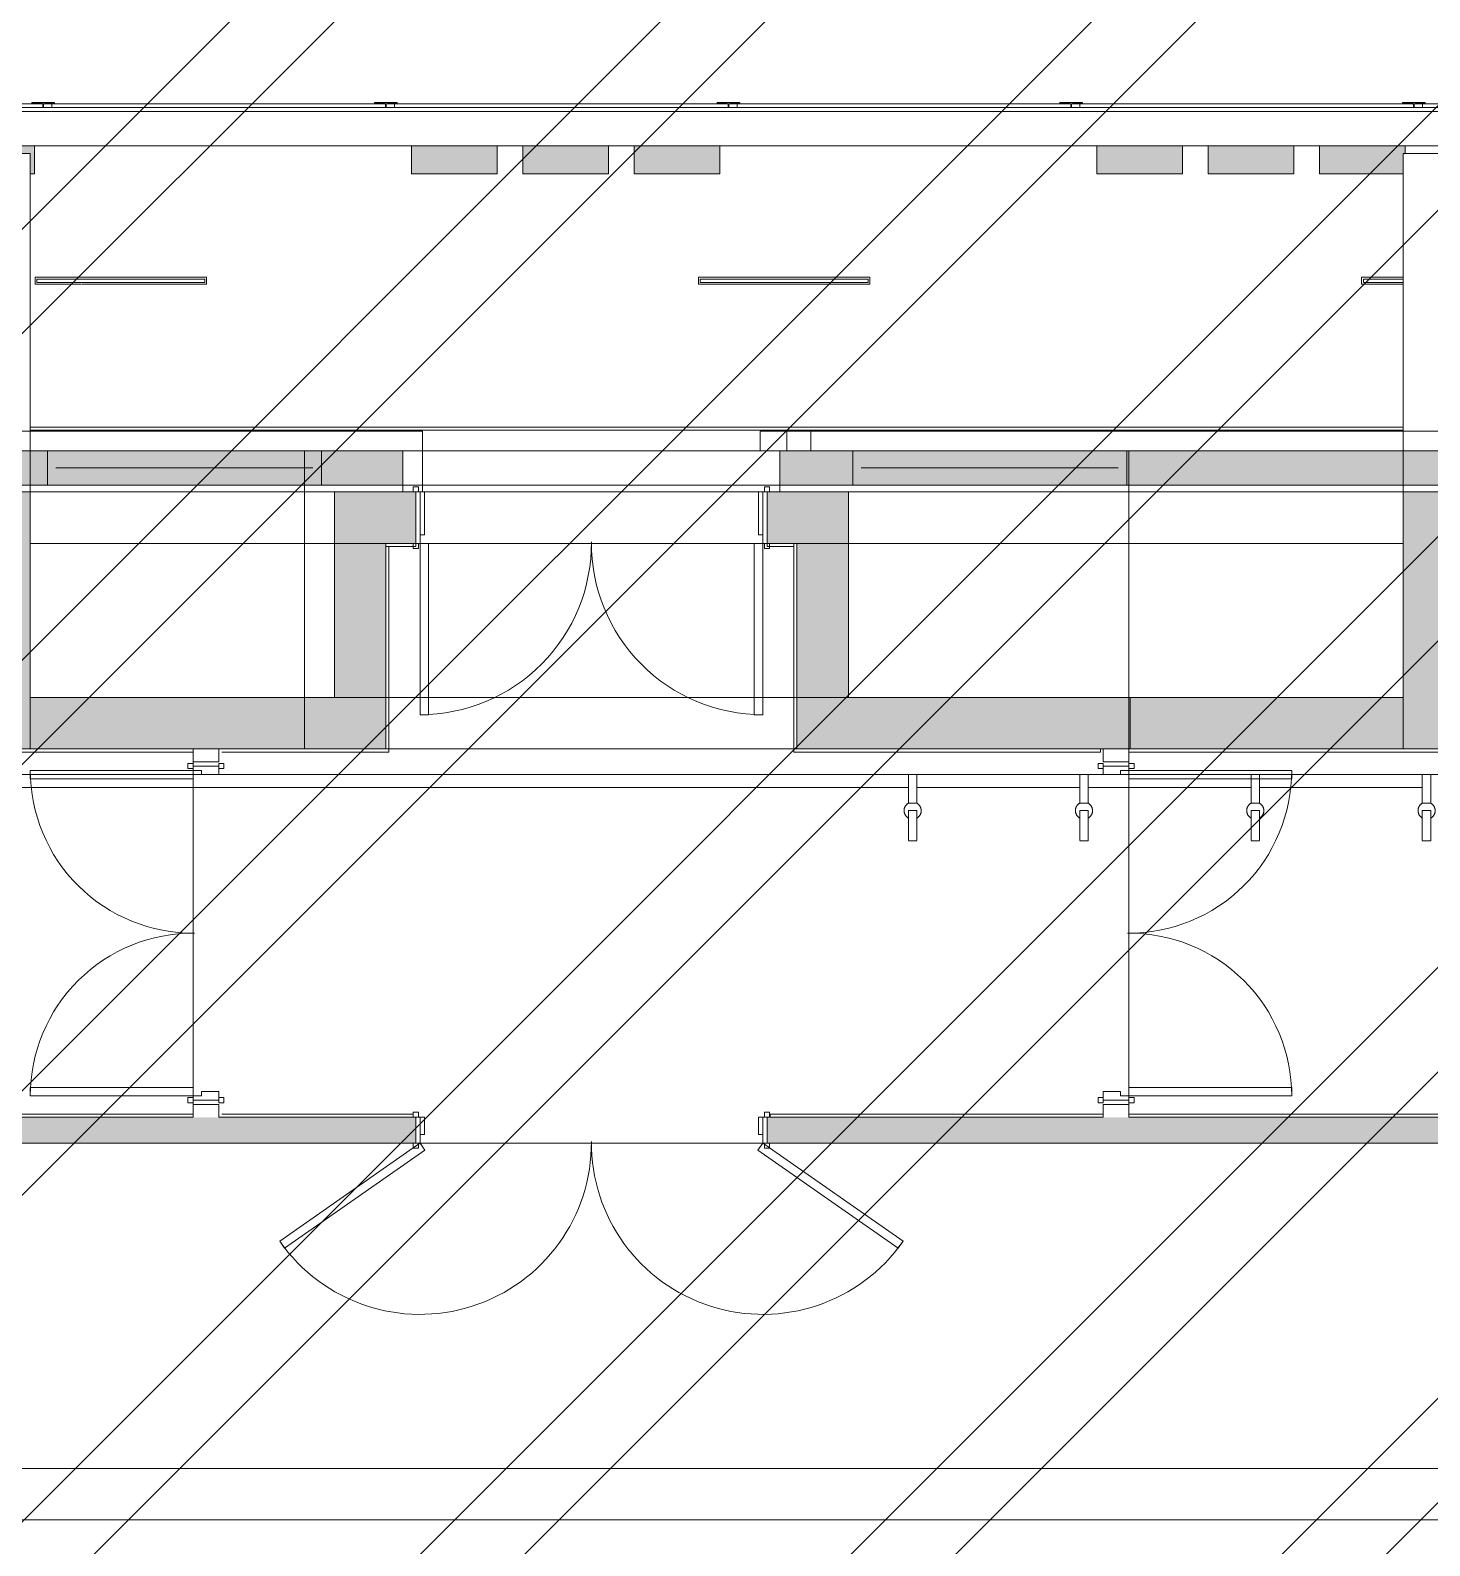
# Model space of a CAD drawing. Header units: millimetres. Extents: x -57519 to 497916, y -349472 to 446842.
# Drawn here: x 307478 to 315646, y 3207 to 12052 of the extents above; entities that cross this region are included whole.
import ezdxf

# ---------------------------------------------------------------- set-up
doc = ezdxf.new("R2010")
doc.units = ezdxf.units.MM
for name, color, linetype, lineweight in [('A-DETL-GENF', 92, 'Continuous', 5), ('A-DOOR', 31, 'Continuous', 5), ('A-DOOR-FRAM', 31, 'Continuous', 5), ('A-FLOR', 192, 'Continuous', 5), ('A-FLOR-HRAL', 11, 'Continuous', 5), ('A-GENM', 13, 'Continuous', 5), ('A-GLAZ', 151, 'Continuous', 5), ('A-WALL', 113, 'Continuous', 20), ('A-WALL-PATT', 111, 'Continuous', 20), ('E-LITE-EQPM', 33, 'Continuous', 5), ('S-COLS', 52, 'Continuous', 20)]:
    doc.layers.add(name, color=color, linetype=linetype, lineweight=lineweight)

# ---------------------------------------------------------------- blocks, each defined once
blk = doc.blocks.new('ventilation vent - ventilation vent-V60-SITE COVERAGE')
at = {"layer": 'A-GENM'}
for points in [[(250, 224.9), (250, 250), (87, 244.3), (87, -250), (132, -246.7), (132, 224.9), (246.8, 224.9)], [(250, -575.1), (132, -575.1), (132, -400), (87, -404.1), (87, -900), (250, -900), (250, -594.4)], [(250, -1455.9), (250, -1050), (87, -1054.1), (87, -1550), (250, -1550), (250, -1495.5)]]:
    blk.add_hatch(color=256, dxfattribs=at).paths.add_polyline_path(points, flags=0)
for p, q in [((250, 250), (87, 250)), ((250, 250), (250, 225.2)), ((87, -250), (132, -250)), ((132, -400), (87, -400)), ((250, -574.7), (250, -594.4)), ((250, -594.4), (250, -875.2)), ((250, -875.2), (250, -900)), ((87, -900), (250, -900)), ((250, -1050), (87, -1050)), ((250, -1050), (250, -1144.1)), ((250, -1144.1), (250, -1455.9)), ((250, -1455.9), (250, -1550)), ((87, -1550), (250, -1550))]:
    blk.add_line(p, q, dxfattribs=at)
blk = doc.blocks.new('ventilation vent - ventilation vent-V61-SITE COVERAGE')
at = {"layer": 'A-GENM'}
for points in [[(250, 175.7), (250, 250), (87, 245.9), (87, -250), (250, -250), (250, 155.9)], [(250, -705.6), (250, -400), (87, -404.1), (87, -900), (250, -900), (250, -758.5)], [(250, -1525.2), (250, -1050), (87, -1054.1), (87, -1550), (250, -1550), (250, -1543.7)]]:
    blk.add_hatch(color=256, dxfattribs=at).paths.add_polyline_path(points, flags=0)
for p, q in [((250, 250), (87, 250)), ((250, 250), (250, 225.2)), ((250, 225.2), (250, 195.5)), ((250, 195.5), (250, 55.6)), ((250, 55.6), (250, -108.5)), ((250, -108.5), (250, -250)), ((87, -250), (250, -250)), ((250, -400), (87, -400)), ((250, -400), (250, -424.8)), ((250, -424.8), (250, -541.5)), ((250, -541.5), (250, -758.5)), ((250, -758.5), (250, -900)), ((87, -900), (250, -900)), ((250, -1050), (87, -1050)), ((250, -1050), (250, -1056.3)), ((250, -1056.3), (250, -1074.8)), ((250, -1074.8), (250, -1104.5)), ((250, -1104.5), (250, -1191.5)), ((250, -1191.5), (250, -1525.2)), ((87, -1550), (250, -1550)), ((250, -1525.2), (250, -1550))]:
    blk.add_line(p, q, dxfattribs=at)
blk = doc.blocks.new('ventilation vent - ventilation vent-V62-SITE COVERAGE')
at = {"layer": 'A-GENM'}
for points in [[(250, -195.5), (250, 237.4), (132, 237.4), (132, 250), (87, 245.9), (87, -250), (250, -250), (250, -225.2)], [(250, -541.5), (250, -400), (87, -404.1), (87, -900), (250, -900), (250, -594.4)], [(250, -1300), (250, -1050), (87, -1054.1), (87, -1550), (250, -1550), (250, -1355.6)]]:
    blk.add_hatch(color=256, dxfattribs=at).paths.add_polyline_path(points, flags=0)
for p, q in [((132, 250), (87, 250)), ((250, 238.7), (250, 155.9)), ((250, 155.9), (250, 0)), ((250, 0), (250, -250)), ((87, -250), (250, -250)), ((250, -400), (87, -400)), ((250, -400), (250, -454.5)), ((250, -454.5), (250, -900)), ((87, -900), (250, -900)), ((250, -1050), (87, -1050)), ((250, -1050), (250, -1408.5)), ((250, -1408.5), (250, -1543.7)), ((87, -1550), (250, -1550)), ((250, -1543.7), (250, -1550))]:
    blk.add_line(p, q, dxfattribs=at)
blk = doc.blocks.new('Walls 13 - Walls 13-9359694-SITE COVERAGE')
at = {"layer": 'A-WALL', "lineweight": 5}
for p, q in [((63840.1, 7707.5), (39989.3, 7707.5)), ((63876.8, 7707.5), (63851.8, 7707.5)), ((64840.1, 7707.5), (63888.4, 7707.5)), ((64876.8, 7707.5), (64851.8, 7707.5)), ((65840.1, 7707.5), (64888.4, 7707.5)), ((65876.8, 7707.5), (65851.8, 7707.5)), ((66840.1, 7707.5), (65888.4, 7707.5)), ((66876.8, 7707.5), (66851.8, 7707.5)), ((39989.3, 7632.5), (63840.9, 7632.5)), ((63887.7, 7632.5), (64840.9, 7632.5)), ((64887.7, 7632.5), (65840.9, 7632.5)), ((65887.7, 7632.5), (66840.9, 7632.5))]:
    blk.add_line(p, q, dxfattribs=at)
blk = doc.blocks.new('Railing - T PROFILE-16174661-SITE COVERAGE')
at = {"layer": 'A-FLOR-HRAL'}
for p, q in [((8, -8.5), (3, -8.5)), ((3, -8.5), (3, -141.5)), ((8, -68.3), (8, -8.5)), ((8, -141.5), (8, -82.5)), ((32, -72.5), (12.9, -72.5)), ((13, -77.5), (32, -77.5)), ((3, -141.5), (8, -141.5))]:
    blk.add_line(p, q, dxfattribs=at)
for centre, start, end in [((12.9, -67.5), 189.29526, 270), ((13, -82.5), 90, 180)]:
    blk.add_arc(centre, 5, start, end, dxfattribs=at)
blk = doc.blocks.new('Railing - Railing-12128431-SITE COVERAGE')
at = {"layer": 'A-FLOR-HRAL'}
for p, q in [((58839.4, 11622.5), (56839.4, 11622.5)), ((56839.4, 11604), (56839.4, 11622.5)), ((58839.4, 11622.5), (58839.4, 11604))]:
    blk.add_line(p, q, dxfattribs=at)
at = {"extrusion": (0, 0, -1), "zscale": -1, "rotation": 269.9999999999811}
blk.add_blockref('Railing - T PROFILE-16174661-SITE COVERAGE', (-58714.4, 11632.5), dxfattribs=at)
blk = doc.blocks.new('Railing - Railing-12128437-SITE COVERAGE')
at = {"layer": 'A-FLOR-HRAL'}
for p, q in [((60839.4, 11622.5), (58839.4, 11622.5)), ((58839.4, 11604), (58839.4, 11622.5)), ((60839.4, 11622.5), (60839.4, 11604))]:
    blk.add_line(p, q, dxfattribs=at)
at = {"extrusion": (0, 0, -1), "zscale": -1, "rotation": 269.9999999999811}
blk.add_blockref('Railing - T PROFILE-16174661-SITE COVERAGE', (-60714.4, 11632.5), dxfattribs=at)
blk = doc.blocks.new('Railing - Railing-12128443-SITE COVERAGE')
at = {"layer": 'A-FLOR-HRAL'}
for p, q in [((62839.4, 11622.5), (60839.4, 11622.5)), ((60839.4, 11604), (60839.4, 11622.5)), ((62839.4, 11622.5), (62839.4, 11604))]:
    blk.add_line(p, q, dxfattribs=at)
at = {"extrusion": (0, 0, -1), "zscale": -1, "rotation": 269.9999999999811}
blk.add_blockref('Railing - T PROFILE-16174661-SITE COVERAGE', (-62714.4, 11632.5), dxfattribs=at)
blk = doc.blocks.new('Railing - Railing-12128449-SITE COVERAGE')
at = {"layer": 'A-FLOR-HRAL'}
for p, q in [((64839.4, 11622.5), (62839.4, 11622.5)), ((62839.4, 11604), (62839.4, 11622.5)), ((64839.4, 11622.5), (64839.4, 11604))]:
    blk.add_line(p, q, dxfattribs=at)
at = {"extrusion": (0, 0, -1), "zscale": -1, "rotation": 269.9999999999811}
blk.add_blockref('Railing - T PROFILE-16174661-SITE COVERAGE', (-64714.4, 11632.5), dxfattribs=at)
blk = doc.blocks.new('Railing - T PROFILE-V244-SITE COVERAGE')
at = {"layer": 'A-FLOR-HRAL'}
for p, q in [((8, -8.5), (3, -8.5)), ((3, -8.5), (3, -141.5)), ((8, -68.3), (8, -8.5)), ((8, -141.5), (8, -82.5)), ((32, -72.5), (12.9, -72.5)), ((13, -77.5), (32, -77.5)), ((3, -141.5), (8, -141.5))]:
    blk.add_line(p, q, dxfattribs=at)
for centre, start, end in [((12.9, -67.5), 189.29526, 229.64763), ((13, -82.5), 90, 180), ((12.9, -67.5), 229.64763, 243.09842), ((12.9, -67.5), 243.09842, 270)]:
    blk.add_arc(centre, 5, start, end, dxfattribs=at)
blk = doc.blocks.new('Railing - Railing-12128455-SITE COVERAGE')
at = {"layer": 'A-FLOR-HRAL'}
for p, q in [((66839.4, 11622.5), (64839.4, 11622.5)), ((64839.4, 11621.6), (64839.4, 11622.5)), ((64839.4, 11604), (64839.4, 11621.6)), ((66839.4, 11622.5), (66839.4, 11610)), ((66839.4, 11610), (66839.4, 11604))]:
    blk.add_line(p, q, dxfattribs=at)
at = {"extrusion": (0, 0, -1), "zscale": -1, "rotation": 269.9999999999811}
blk.add_blockref('Railing - T PROFILE-V244-SITE COVERAGE', (-66714.4, 11632.5), dxfattribs=at)
blk = doc.blocks.new('Railing - T PROFILE-V239-SITE COVERAGE')
at = {"layer": 'A-FLOR-HRAL'}
for p, q in [((8, -8.5), (3, -8.5)), ((3, -8.5), (3, -141.5)), ((8, -68.3), (8, -8.5)), ((8, -141.5), (8, -82.5)), ((32, -72.5), (12.9, -72.5)), ((13, -77.5), (32, -77.5)), ((3, -141.5), (8, -141.5))]:
    blk.add_line(p, q, dxfattribs=at)
for centre, start, end in [((12.9, -67.5), 189.29526, 216.19684), ((13, -82.5), 90, 180), ((12.9, -67.5), 216.19684, 270)]:
    blk.add_arc(centre, 5, start, end, dxfattribs=at)
blk = doc.blocks.new('Railing - Railing-12128481-SITE COVERAGE')
at = {"layer": 'A-FLOR-HRAL'}
for p, q in [((68839.4, 11622.5), (66839.4, 11622.5)), ((66839.4, 11604), (66839.4, 11622.5)), ((68839.4, 11622.5), (68839.4, 11604))]:
    blk.add_line(p, q, dxfattribs=at)
at = {"extrusion": (0, 0, -1), "zscale": -1, "rotation": 269.9999999999811}
blk.add_blockref('Railing - T PROFILE-V239-SITE COVERAGE', (-68714.4, 11632.5), dxfattribs=at)
blk = doc.blocks.new('Family4 - Family4-V254-SITE COVERAGE')
at = {"layer": 'E-LITE-EQPM'}
for p, q in [((-20, 500), (-20, 230.9)), ((20, 500), (-20, 500)), ((-10, -490), (-10, 490)), ((-10, 490), (10, 490)), ((10, 490), (10, -490)), ((20, -500), (20, 500)), ((-20, 228.4), (-20, -500)), ((-20, -500), (20, -500)), ((10, -490), (-10, -490))]:
    blk.add_line(p, q, dxfattribs=at)
blk = doc.blocks.new('Family4 - Family4-12372466-SITE COVERAGE')
at = {"layer": 'E-LITE-EQPM'}
for p, q in [((-20, 500), (-20, -500)), ((20, 500), (-20, 500)), ((-10, -490), (-10, 490)), ((-10, 490), (10, 490)), ((10, 490), (10, -490)), ((20, -500), (20, 500)), ((-20, -500), (20, -500)), ((10, -490), (-10, -490))]:
    blk.add_line(p, q, dxfattribs=at)
blk = doc.blocks.new('Family4 - Family4-V255-SITE COVERAGE')
at = {"layer": 'E-LITE-EQPM'}
for p, q in [((-20, 500), (-20, 258.1)), ((20, 500), (-20, 500)), ((-10, 258.1), (-10, 490)), ((-10, 490), (10, 490)), ((10, 490), (10, 258.1)), ((20, 258.1), (20, 500))]:
    blk.add_line(p, q, dxfattribs=at)
blk = doc.blocks.new('DLN_Banner hook - DLN_Banner hook-V275-SITE COVERAGE')
at = {"layer": 'A-GENM'}
for p, q in [((-25, 0), (-25, -166.7)), ((-25, 0), (25, 0)), ((6.5, 0), (-12.5, 0)), ((12.5, 0), (6.5, 0)), ((25, -166.7), (25, 0)), ((-24.4, -166.7), (-25, -166.7)), ((-25, -166.7), (-22.5, -166.7)), ((-22.5, -166.7), (-5.6, -166.7)), ((-5.6, -166.7), (0, -166.7)), ((0, -166.7), (25, -166.7)), ((25, -166.7), (24.4, -166.7)), ((-49.3, -201.7), (-49.6, -203.7)), ((-25, -352.8), (-25, -210)), ((-25, -210), (25, -210)), ((25, -210), (25, -267.7)), ((42.6, -183.9), (41.6, -182.2)), ((-25, -384.9), (-25, -352.8)), ((25, -267.7), (25, -289.7)), ((25, -289.7), (25, -385.6)), ((-25, -385.6), (25, -385.6)), ((25, -385.6), (25, -384.9))]:
    blk.add_line(p, q, dxfattribs=at)
at = {"layer": 'A-GENM', "flags": 128}
for points in [[(-25, -166.7), (-26.7, -167.7), (-28.4, -168.8), (-30, -170), (-31.6, -171.2), (-33.1, -172.5), (-34.6, -173.9), (-36, -175.3), (-37.4, -176.8), (-38.7, -178.3), (-39.9, -179.9), (-41.1, -181.5), (-42.2, -183.1), (-43.2, -184.8), (-44.2, -186.6), (-45.1, -188.4), (-45.9, -190.2), (-46.7, -192), (-47.3, -193.9), (-48, -195.8), (-48.5, -197.8), (-48.9, -199.7), (-49.3, -201.7)], [(33.8, -173.1), (32.3, -171.8), (30.7, -170.5), (29.1, -169.4), (27.5, -168.2), (25.8, -167.2), (25, -166.7)], [(41.6, -182.2), (40.4, -180.6), (39.2, -179), (37.9, -177.4), (36.6, -175.9), (35.2, -174.5), (33.8, -173.1)], [(-49.6, -203.7), (-49.8, -205.6), (-49.9, -207.6), (-50, -209.6), (-50, -211.6), (-49.9, -213.6), (-49.7, -215.6), (-49.4, -217.6), (-49.1, -219.6), (-48.7, -221.5), (-48.2, -223.5), (-47.6, -225.4), (-46.9, -227.3), (-46.2, -229.1), (-45.4, -231), (-44.5, -232.8), (-43.6, -234.5), (-42.6, -236.3)], [(-42.6, -236.3), (-41.5, -237.9), (-40.3, -239.6), (-39.1, -241.2), (-37.8, -242.7), (-36.5, -244.2), (-35.1, -245.6), (-33.6, -247), (-32.1, -248.3), (-30.6, -249.6), (-29, -250.8), (-27.3, -251.9), (-25.6, -252.9)], [(24.8, -253.4), (26.6, -252.4), (28.2, -251.3), (29.9, -250.1), (31.4, -248.9), (33, -247.6), (34.4, -246.2), (35.9, -244.8), (37.2, -243.4), (38.5, -241.9), (39.8, -240.3), (41, -238.7), (42.1, -237), (43.1, -235.3), (44.1, -233.6), (45, -231.8), (45.8, -230), (46.6, -228.1), (47.3, -226.2), (47.9, -224.3), (48.4, -222.4), (48.9, -220.5), (49.3, -218.5), (49.6, -216.5), (49.8, -214.5), (49.9, -212.5), (50, -210.5)], [(50, -210.5), (50, -208.5), (49.9, -206.5), (49.7, -204.6), (49.4, -202.6), (49.1, -200.6), (48.7, -198.6), (48.2, -196.7), (47.6, -194.8), (47, -192.9), (46.3, -191), (45.5, -189.2), (44.6, -187.4), (43.7, -185.6), (42.6, -183.9)]]:
    blk.add_lwpolyline(points, dxfattribs=at)
blk = doc.blocks.new('DLN_Banner hook - DLN_Banner hook-V276-SITE COVERAGE')
at = {"layer": 'A-GENM'}
for p, q in [((-25, 0), (-25, -166.7)), ((-25, 0), (25, 0)), ((12.5, 0), (-12.5, 0)), ((25, -166.7), (25, 0)), ((-24.4, -166.7), (-25, -166.7)), ((-25, -166.7), (-5.6, -166.7)), ((-5.6, -166.7), (0, -166.7)), ((0, -166.7), (25, -166.7)), ((25, -166.7), (24.4, -166.7)), ((-43.2, -184.8), (-44.2, -186.6)), ((-25, -247.6), (-25, -210)), ((-25, -210), (25, -210)), ((-25, -312.2), (-25, -247.6)), ((25, -210), (25, -247.6)), ((25, -247.6), (25, -289.7)), ((34.4, -246.2), (35.9, -244.8)), ((46.3, -191), (45.5, -189.2)), ((-25, -352.8), (-25, -312.2)), ((-25, -384.9), (-25, -352.8)), ((25, -289.7), (25, -352.8)), ((25, -352.8), (25, -379.2)), ((-25, -385.6), (25, -385.6)), ((25, -379.2), (25, -384.9))]:
    blk.add_line(p, q, dxfattribs=at)
at = {"layer": 'A-GENM', "flags": 128}
for points in [[(-30, -170), (-31.6, -171.2), (-33.1, -172.5), (-34.6, -173.9), (-36, -175.3), (-37.4, -176.8), (-38.7, -178.3), (-39.9, -179.9), (-41.1, -181.5), (-42.2, -183.1), (-43.2, -184.8)], [(-25, -166.7), (-26.7, -167.7), (-28.4, -168.8), (-30, -170)], [(45.5, -189.2), (44.6, -187.4), (43.7, -185.6), (42.6, -183.9), (41.6, -182.2), (40.4, -180.6), (39.2, -179), (37.9, -177.4), (36.6, -175.9), (35.2, -174.5), (33.8, -173.1), (32.3, -171.8), (30.7, -170.5), (29.1, -169.4), (27.5, -168.2), (25.8, -167.2), (25, -166.7)], [(-49.3, -201.7), (-49.6, -203.7), (-49.8, -205.6), (-49.9, -207.6), (-50, -209.6)], [(-50, -209.6), (-50, -211.6), (-49.9, -213.6), (-49.7, -215.6), (-49.4, -217.6), (-49.1, -219.6)], [(-44.2, -186.6), (-45.1, -188.4), (-45.9, -190.2), (-46.7, -192), (-47.3, -193.9), (-48, -195.8), (-48.5, -197.8), (-48.9, -199.7), (-49.3, -201.7)], [(-49.1, -219.6), (-48.7, -221.5), (-48.2, -223.5)], [(-48.2, -223.5), (-47.6, -225.4), (-46.9, -227.3), (-46.2, -229.1), (-45.4, -231), (-44.5, -232.8), (-43.6, -234.5), (-42.6, -236.3), (-41.5, -237.9), (-40.3, -239.6), (-39.1, -241.2), (-37.8, -242.7)], [(-37.8, -242.7), (-36.5, -244.2), (-35.1, -245.6), (-33.6, -247), (-32.1, -248.3), (-30.6, -249.6), (-29, -250.8)], [(-29, -250.8), (-27.3, -251.9), (-25.6, -252.9)], [(24.8, -253.4), (26.6, -252.4), (28.2, -251.3)], [(28.2, -251.3), (29.9, -250.1), (31.4, -248.9), (33, -247.6), (34.4, -246.2)], [(35.9, -244.8), (37.2, -243.4), (38.5, -241.9), (39.8, -240.3), (41, -238.7), (42.1, -237), (43.1, -235.3), (44.1, -233.6), (45, -231.8), (45.8, -230), (46.6, -228.1), (47.3, -226.2), (47.9, -224.3), (48.4, -222.4), (48.9, -220.5), (49.3, -218.5), (49.6, -216.5), (49.8, -214.5), (49.9, -212.5), (50, -210.5), (50, -208.5), (49.9, -206.5), (49.7, -204.6), (49.4, -202.6), (49.1, -200.6), (48.7, -198.6), (48.2, -196.7), (47.6, -194.8), (47, -192.9), (46.3, -191)]]:
    blk.add_lwpolyline(points, dxfattribs=at)
blk = doc.blocks.new('DLN_Banner hook - DLN_Banner hook-V277-SITE COVERAGE')
at = {"layer": 'A-GENM'}
for p, q in [((-25, 0), (-25, -166.7)), ((-25, 0), (25, 0)), ((-6.5, 0), (-12.5, 0)), ((12.5, 0), (-6.5, 0)), ((25, -166.7), (25, 0)), ((-24.4, -166.7), (-25, -166.7)), ((-25, -166.7), (0, -166.7)), ((0, -166.7), (25, -166.7)), ((25, -166.7), (24.4, -166.7)), ((-25, -384.9), (-25, -210)), ((-25, -210), (25, -210)), ((25, -210), (25, -384.9)), ((-25, -385.6), (25, -385.6)), ((25, -384.9), (25, -385.6)), ((25, -385.6), (25, -384.9))]:
    blk.add_line(p, q, dxfattribs=at)
at = {"layer": 'A-GENM', "flags": 128}
for points in [[(-25, -166.7), (-26.7, -167.7), (-28.4, -168.8), (-30, -170), (-31.6, -171.2), (-33.1, -172.5), (-34.6, -173.9), (-36, -175.3), (-37.4, -176.8), (-38.7, -178.3), (-39.9, -179.9), (-41.1, -181.5), (-42.2, -183.1), (-43.2, -184.8), (-44.2, -186.6), (-45.1, -188.4), (-45.9, -190.2), (-46.7, -192), (-47.3, -193.9), (-48, -195.8), (-48.5, -197.8), (-48.9, -199.7), (-49.3, -201.7), (-49.6, -203.7), (-49.8, -205.6), (-49.9, -207.6), (-50, -209.6), (-50, -211.6), (-49.9, -213.6), (-49.7, -215.6), (-49.4, -217.6), (-49.1, -219.6), (-48.7, -221.5), (-48.2, -223.5), (-47.6, -225.4), (-46.9, -227.3), (-46.2, -229.1)], [(35.2, -174.5), (33.8, -173.1), (32.3, -171.8), (30.7, -170.5), (29.1, -169.4), (27.5, -168.2), (25.8, -167.2), (25, -166.7)], [(44.6, -187.4), (43.7, -185.6), (42.6, -183.9), (41.6, -182.2), (40.4, -180.6), (39.2, -179), (37.9, -177.4), (36.6, -175.9), (35.2, -174.5)], [(-46.2, -229.1), (-45.4, -231), (-44.5, -232.8), (-43.6, -234.5), (-42.6, -236.3), (-41.5, -237.9), (-40.3, -239.6), (-39.1, -241.2), (-37.8, -242.7), (-36.5, -244.2), (-35.1, -245.6), (-33.6, -247), (-32.1, -248.3), (-30.6, -249.6), (-29, -250.8), (-27.3, -251.9), (-25.6, -252.9)], [(24.8, -253.4), (26.6, -252.4), (28.2, -251.3), (29.9, -250.1), (31.4, -248.9), (33, -247.6), (34.4, -246.2), (35.9, -244.8), (37.2, -243.4), (38.5, -241.9), (39.8, -240.3), (41, -238.7), (42.1, -237), (43.1, -235.3), (44.1, -233.6), (45, -231.8), (45.8, -230), (46.6, -228.1), (47.3, -226.2), (47.9, -224.3), (48.4, -222.4), (48.9, -220.5), (49.3, -218.5), (49.6, -216.5), (49.8, -214.5), (49.9, -212.5), (50, -210.5), (50, -208.5), (49.9, -206.5), (49.7, -204.6), (49.4, -202.6), (49.1, -200.6), (48.7, -198.6), (48.2, -196.7), (47.6, -194.8), (47, -192.9), (46.3, -191), (45.5, -189.2), (44.6, -187.4)]]:
    blk.add_lwpolyline(points, dxfattribs=at)
blk = doc.blocks.new('DLN_Banner hook - DLN_Banner hook-V278-SITE COVERAGE')
at = {"layer": 'A-GENM'}
for p, q in [((-25, 0), (-25, -166.7)), ((-25, 0), (-24.1, 0)), ((-24.1, 0), (0, 0)), ((12.5, 0), (-12.5, 0)), ((0, 0), (25, 0)), ((25, -166.7), (25, 0)), ((-24.4, -166.7), (-25, -166.7)), ((-25, -166.7), (-19.5, -166.7)), ((-19.5, -166.7), (-5.6, -166.7)), ((-5.6, -166.7), (0, -166.7)), ((0, -166.7), (10.8, -166.7)), ((10.8, -166.7), (25, -166.7)), ((25, -166.7), (24.4, -166.7)), ((-46.7, -192), (-47.3, -193.9)), ((-46.2, -229.1), (-45.4, -231)), ((-41.1, -181.5), (-42.2, -183.1)), ((-25, -247.6), (-25, -210)), ((-25, -210), (25, -210)), ((-25, -384.9), (-25, -247.6)), ((25, -210), (25, -368.3)), ((-25, -385.6), (25, -385.6)), ((25, -368.3), (25, -384.9))]:
    blk.add_line(p, q, dxfattribs=at)
at = {"layer": 'A-GENM', "flags": 128}
for points in [[(-37.4, -176.8), (-38.7, -178.3), (-39.9, -179.9), (-41.1, -181.5)], [(-34.6, -173.9), (-36, -175.3), (-37.4, -176.8)], [(-25, -166.7), (-26.7, -167.7), (-28.4, -168.8), (-30, -170), (-31.6, -171.2), (-33.1, -172.5), (-34.6, -173.9)], [(27.5, -168.2), (25.8, -167.2), (25, -166.7)], [(30.7, -170.5), (29.1, -169.4), (27.5, -168.2)], [(48.2, -196.7), (47.6, -194.8), (47, -192.9), (46.3, -191), (45.5, -189.2), (44.6, -187.4), (43.7, -185.6), (42.6, -183.9), (41.6, -182.2), (40.4, -180.6), (39.2, -179), (37.9, -177.4), (36.6, -175.9), (35.2, -174.5), (33.8, -173.1), (32.3, -171.8), (30.7, -170.5)], [(-49.3, -201.7), (-49.6, -203.7), (-49.8, -205.6), (-49.9, -207.6), (-50, -209.6)], [(-50, -209.6), (-50, -211.6), (-49.9, -213.6), (-49.7, -215.6), (-49.4, -217.6)], [(-49.4, -217.6), (-49.1, -219.6), (-48.7, -221.5), (-48.2, -223.5), (-47.6, -225.4), (-46.9, -227.3), (-46.2, -229.1)], [(-47.3, -193.9), (-48, -195.8), (-48.5, -197.8), (-48.9, -199.7), (-49.3, -201.7)], [(-42.2, -183.1), (-43.2, -184.8), (-44.2, -186.6), (-45.1, -188.4), (-45.9, -190.2), (-46.7, -192)], [(-45.4, -231), (-44.5, -232.8), (-43.6, -234.5), (-42.6, -236.3), (-41.5, -237.9), (-40.3, -239.6), (-39.1, -241.2), (-37.8, -242.7), (-36.5, -244.2), (-35.1, -245.6), (-33.6, -247), (-32.1, -248.3), (-30.6, -249.6), (-29, -250.8), (-27.3, -251.9), (-25.6, -252.9)], [(24.8, -253.4), (26.6, -252.4), (28.2, -251.3)], [(28.2, -251.3), (29.9, -250.1), (31.4, -248.9), (33, -247.6), (34.4, -246.2), (35.9, -244.8), (37.2, -243.4), (38.5, -241.9), (39.8, -240.3)], [(39.8, -240.3), (41, -238.7), (42.1, -237), (43.1, -235.3), (44.1, -233.6), (45, -231.8), (45.8, -230), (46.6, -228.1), (47.3, -226.2), (47.9, -224.3), (48.4, -222.4), (48.9, -220.5)], [(49.7, -204.6), (49.4, -202.6), (49.1, -200.6), (48.7, -198.6), (48.2, -196.7)], [(48.9, -220.5), (49.3, -218.5), (49.6, -216.5), (49.8, -214.5), (49.9, -212.5), (50, -210.5), (50, -208.5), (49.9, -206.5), (49.7, -204.6)]]:
    blk.add_lwpolyline(points, dxfattribs=at)
blk = doc.blocks.new('DLN-Double Door__X03_ - _M19_1900 x 2450 _WH_-16956328-SITE COVERAGE')
at = {"layer": 'A-DOOR'}
for p, q in [((-950, 1025), (-900, 1025)), ((-950, 75), (-950, 1025)), ((-900, 1025), (-900, 75)), ((900, 1025), (900, 75)), ((950, 1025), (900, 1025)), ((950, 75), (950, 1025)), ((-900, 75), (-950, 75)), ((900, 75), (950, 75))]:
    blk.add_line(p, q, dxfattribs=at)
for centre, start, end in [((-950, 75), 359.5, 90), ((950, 75), 90, 180.5)]:
    blk.add_arc(centre, 950, start, end, dxfattribs=at)
at = {"layer": 'A-DOOR-FRAM'}
for p, q in [((-990, 105), (-960, 105)), ((-990, 75), (-990, 105)), ((-990, 105), (-990, 75)), ((-960, 105), (-990, 105)), ((-960, 105), (-960, 75)), ((-960, 75), (-960, 105)), ((960, 75), (960, 105)), ((960, 105), (990, 105)), ((960, 105), (960, 75)), ((960, 105), (990, 105)), ((990, 105), (990, 75)), ((990, 75), (990, 105)), ((-960, 75), (-990, 75)), ((-990, 75), (-975, 75)), ((-975, 75), (-960, 75)), ((-975, 75), (-950, 75)), ((-975, -75), (-975, 75)), ((-975, 75), (-975, -75)), ((-975, 75), (-960, 75)), ((-960, 75), (-950, 75)), ((-950, 75), (-950, 25)), ((-950, 25), (-950, 75)), ((-950, 25), (-925, 25)), ((-950, 25), (-925, 25)), ((-925, 25), (-925, -75)), ((-925, -75), (-925, 25)), ((925, 25), (950, 25)), ((925, -75), (925, 25)), ((950, 25), (925, 25)), ((925, 25), (925, -75)), ((950, 75), (975, 75)), ((950, 25), (950, 75)), ((950, 75), (950, 25)), ((960, 75), (950, 75)), ((990, 75), (960, 75)), ((975, 75), (960, 75)), ((975, 75), (960, 75)), ((990, 75), (975, 75)), ((975, 75), (975, -75)), ((975, -75), (975, 75)), ((-990, -75), (-960, -75)), ((-990, -105), (-990, -75)), ((-990, -75), (-990, -105)), ((-975, -75), (-990, -75)), ((-960, -75), (-975, -75)), ((-925, -75), (-975, -75)), ((-960, -75), (-975, -75)), ((-960, -75), (-960, -105)), ((-960, -105), (-960, -75)), ((-925, -75), (-960, -75)), ((975, -75), (925, -75)), ((925, -75), (960, -75)), ((960, -105), (960, -75)), ((960, -75), (990, -75)), ((960, -75), (960, -105)), ((960, -75), (975, -75)), ((960, -75), (975, -75)), ((975, -75), (990, -75)), ((990, -75), (990, -105)), ((990, -105), (990, -75)), ((-960, -105), (-990, -105)), ((-990, -105), (-960, -105)), ((990, -105), (960, -105)), ((990, -105), (960, -105))]:
    blk.add_line(p, q, dxfattribs=at)
blk = doc.blocks.new('DLN-Double Door__X03_ - _M18_2000 x 2450 _WH_-V517-SITE COVERAGE')
at = {"layer": 'A-DOOR'}
for p, q in [((-950, -150), (-1000, -150)), ((-1000, -150), (-1000, -1150)), ((-950, -1150), (-950, -150)), ((950, -150), (1000, -150)), ((950, -1150), (950, -150)), ((1000, -150), (1000, -1150)), ((-1000, -1150), (-950, -1150)), ((1000, -1150), (950, -1150))]:
    blk.add_line(p, q, dxfattribs=at)
for centre, start, end in [((-1000, -150), 270, 0.5), ((1000, -150), 179.5, 270)]:
    blk.add_arc(centre, 1000, start, end, dxfattribs=at)
at = {"layer": 'A-DOOR-FRAM'}
for p, q in [((-1010, 180), (-1040, 180)), ((-1040, 180), (-1040, 150)), ((-1010, 150), (-1010, 180)), ((1040, 180), (1010, 180)), ((1010, 180), (1010, 150)), ((1040, 180), (1010, 180)), ((1010, 150), (1010, 180)), ((1040, 150), (1040, 180)), ((1040, 180), (1040, 150)), ((-1040, 150), (-1010, 150)), ((-1025, 150), (-1040, 150)), ((-1010, 150), (-1025, 150)), ((-975, 150), (-1025, 150)), ((-1025, 150), (-1025, -150)), ((-1025, -150), (-1025, 150)), ((-1010, 150), (-1025, 150)), ((-1000, 150), (-1010, 150)), ((-985, 150), (-1000, 150)), ((-975, 150), (-985, 150)), ((-975, -100), (-975, 150)), ((-975, 150), (-975, -100)), ((975, 150), (975, -100)), ((1025, 150), (975, 150)), ((975, -100), (975, 150)), ((975, 150), (1010, 150)), ((1010, 150), (1040, 150)), ((1010, 150), (1025, 150)), ((1010, 150), (1025, 150)), ((1025, 150), (1040, 150)), ((1025, -150), (1025, 150)), ((1025, 150), (1025, -150)), ((-1010, -150), (-1040, -150)), ((-1040, -150), (-1040, -180)), ((-1040, -150), (-1025, -150)), ((-1040, -180), (-1040, -168)), ((-1025, -150), (-1010, -150)), ((-1025, -150), (-1000, -150)), ((-1025, -150), (-1010, -150)), ((-1010, -180), (-1010, -150)), ((-1010, -150), (-1010, -180)), ((-1010, -150), (-1000, -150)), ((-1000, -150), (-1000, -100)), ((-1000, -100), (-975, -100)), ((-1000, -100), (-975, -100)), ((-1000, -100), (-1000, -150)), ((975, -100), (1000, -100)), ((1000, -100), (975, -100)), ((1000, -100), (1000, -150)), ((1000, -150), (1000, -100)), ((1000, -150), (1025, -150)), ((1010, -150), (1000, -150)), ((1040, -150), (1010, -150)), ((1010, -150), (1010, -180)), ((1025, -150), (1010, -150)), ((1010, -180), (1010, -150)), ((1025, -150), (1010, -150)), ((1040, -150), (1025, -150)), ((1040, -180), (1040, -150)), ((1040, -168), (1040, -180)), ((-1040, -180), (-1010, -180)), ((-1010, -180), (-1040, -180)), ((1010, -180), (1040, -180)), ((1010, -180), (1040, -180))]:
    blk.add_line(p, q, dxfattribs=at)
blk = doc.blocks.new('DLN-Double Door__X03_ - _M19_1900 x 2450 _WH_-V524-SITE COVERAGE')
at = {"layer": 'A-DOOR'}
for p, q in [((-900, -75), (-950, -75)), ((-950, -75), (-950, -1025)), ((-900, -1025), (-900, -75)), ((900, -75), (950, -75)), ((900, -1025), (900, -75)), ((950, -75), (950, -1025)), ((-950, -1025), (-900, -1025)), ((950, -1025), (900, -1025))]:
    blk.add_line(p, q, dxfattribs=at)
for centre, start, end in [((-950, -75), 270, 0.5), ((950, -75), 179.5, 270)]:
    blk.add_arc(centre, 950, start, end, dxfattribs=at)
at = {"layer": 'A-DOOR-FRAM'}
for p, q in [((-960, 105), (-990, 105)), ((-990, 105), (-990, 75)), ((-990, 75), (-990, 105)), ((-990, 105), (-960, 105)), ((-960, 75), (-960, 105)), ((-960, 105), (-960, 75)), ((990, 105), (960, 105)), ((960, 105), (960, 75)), ((990, 105), (960, 105)), ((960, 75), (960, 105)), ((990, 75), (990, 105)), ((990, 105), (990, 75)), ((-990, 75), (-960, 75)), ((-975, 75), (-990, 75)), ((-960, 75), (-975, 75)), ((-925, 75), (-975, 75)), ((-975, 75), (-975, -75)), ((-975, -75), (-975, 75)), ((-960, 75), (-975, 75)), ((-925, 75), (-960, 75)), ((-925, -25), (-925, 75)), ((-925, 75), (-925, -25)), ((925, 75), (925, -25)), ((975, 75), (925, 75)), ((925, -25), (925, 75)), ((925, 75), (960, 75)), ((960, 75), (990, 75)), ((960, 75), (975, 75)), ((960, 75), (975, 75)), ((975, 75), (990, 75)), ((975, -75), (975, 75)), ((975, 75), (975, -75)), ((-960, -75), (-990, -75)), ((-990, -75), (-990, -105)), ((-990, -105), (-990, -75)), ((-990, -75), (-975, -75)), ((-975, -75), (-960, -75)), ((-975, -75), (-950, -75)), ((-975, -75), (-960, -75)), ((-960, -105), (-960, -75)), ((-960, -75), (-960, -105)), ((-960, -75), (-950, -75)), ((-950, -75), (-950, -25)), ((-950, -25), (-925, -25)), ((-950, -25), (-925, -25)), ((-950, -25), (-950, -75)), ((925, -25), (950, -25)), ((950, -25), (925, -25)), ((950, -25), (950, -75)), ((950, -75), (950, -25)), ((950, -75), (975, -75)), ((960, -75), (950, -75)), ((990, -75), (960, -75)), ((960, -75), (960, -105)), ((975, -75), (960, -75)), ((960, -105), (960, -75)), ((975, -75), (960, -75)), ((990, -75), (975, -75)), ((990, -105), (990, -75)), ((990, -75), (990, -105)), ((-990, -105), (-960, -105)), ((-960, -105), (-990, -105)), ((960, -105), (990, -105)), ((960, -105), (990, -105))]:
    blk.add_line(p, q, dxfattribs=at)
blk = doc.blocks.new('DLN-Double Door__X03_ - _M47_2000 x 2450 _WH_-16954904-SITE COVERAGE')
at = {"layer": 'A-DOOR'}
for p, q in [((-1819.2, 648.6), (-1790.5, 689.5)), ((-1040, 103), (-1819.2, 648.6)), ((-1790.5, 689.5), (-971.3, 116)), ((1790.5, 689.5), (971.3, 116)), ((1040, 103), (1819.2, 648.6)), ((1819.2, 648.6), (1790.5, 689.5)), ((-1010, 82), (-1040, 103)), ((-971.3, 116), (-1000, 75)), ((971.3, 116), (1000, 75)), ((1010, 82), (1040, 103)), ((-1000, 75), (-1010, 82)), ((1000, 75), (1010, 82))]:
    blk.add_line(p, q, dxfattribs=at)
for centre, start, end in [((-1000, 75), 359.5, 145), ((1000, 75), 35, 180.5)]:
    blk.add_arc(centre, 1000, start, end, dxfattribs=at)
at = {"layer": 'A-DOOR-FRAM'}
for p, q in [((-1040, 105), (-1010, 105)), ((-1040, 75), (-1040, 105)), ((-1040, 105), (-1040, 75)), ((-1010, 105), (-1040, 105)), ((-1010, 105), (-1010, 75)), ((-1010, 75), (-1010, 105)), ((1010, 75), (1010, 105)), ((1010, 105), (1040, 105)), ((1010, 105), (1010, 75)), ((1010, 105), (1040, 105)), ((1040, 105), (1040, 75)), ((1040, 75), (1040, 105)), ((-1010, 75), (-1040, 75)), ((-1040, 75), (-1025, 75)), ((-1025, 75), (-1010, 75)), ((-1025, 75), (-1000, 75)), ((-1025, -75), (-1025, 75)), ((-1025, 75), (-1025, -75)), ((-1025, 75), (-1010, 75)), ((-1010, 75), (-1000, 75)), ((-1000, 75), (-1000, 25)), ((-1000, 25), (-1000, 75)), ((-1000, 25), (-975, 25)), ((-1000, 25), (-975, 25)), ((-975, 25), (-975, -75)), ((-975, -75), (-975, 25)), ((975, 25), (1000, 25)), ((975, -75), (975, 25)), ((1000, 25), (975, 25)), ((975, 25), (975, -75)), ((1000, 75), (1025, 75)), ((1000, 25), (1000, 75)), ((1000, 75), (1000, 25)), ((1010, 75), (1000, 75)), ((1040, 75), (1010, 75)), ((1025, 75), (1010, 75)), ((1025, 75), (1010, 75)), ((1040, 75), (1025, 75)), ((1025, 75), (1025, -75)), ((1025, -75), (1025, 75)), ((-1040, -75), (-1010, -75)), ((-1040, -105), (-1040, -75)), ((-1040, -75), (-1040, -105)), ((-1025, -75), (-1040, -75)), ((-1010, -75), (-1025, -75)), ((-975, -75), (-1025, -75)), ((-1010, -75), (-1025, -75)), ((-1010, -75), (-1010, -105)), ((-1010, -105), (-1010, -75)), ((-975, -75), (-1010, -75)), ((1025, -75), (975, -75)), ((975, -75), (1010, -75)), ((1010, -105), (1010, -75)), ((1010, -75), (1040, -75)), ((1010, -75), (1010, -105)), ((1010, -75), (1025, -75)), ((1010, -75), (1025, -75)), ((1025, -75), (1040, -75)), ((1040, -75), (1040, -105)), ((-1010, -105), (-1040, -105)), ((-1040, -105), (-1010, -105)), ((1040, -105), (1010, -105)), ((1040, -105), (1010, -105)), ((1040, -105), (1040, -93))]:
    blk.add_line(p, q, dxfattribs=at)
blk = doc.blocks.new('DLN_Louvre - 1600x500_WH_-15604522-SITE COVERAGE')
at = {"layer": 'A-GLAZ'}
blk.add_line((-750, 0), (750, 0), dxfattribs=at)

msp = doc.modelspace()

# ---------------------------------------------------------------- hatches: boundary and pattern name
at = {"layer": 'A-DETL-GENF'}
h = msp.add_hatch(dxfattribs=at)
h.set_pattern_fill('FP_40', color=250, style=0, pattern_type=2)
h.set_pattern_definition([(45, (248763.4, 0), (-1257.236, 1257.236), []), (45, (248763.4, 1905), (-1257.236, 1257.236), [])])
h.paths.add_polyline_path([(325750.1, -8642.5), (328562.7, -8642.5), (328562.7, 4657.5), (341312.7, 4657.5), (341312.7, 30557.5), (342712.7, 30557.5), (342712.7, 48907.7), (339962.7, 48907.7), (339962.7, 52157.5), (338962.7, 52157.5), (338962.7, 53757.5), (297512.7, 53757.5), (297512.7, 52247.5), (286277.7, 52247.5), (286277.7, 34407.5), (285902.7, 34407.5), (285902.7, 7407.5), (286277.7, 7407.5), (286277.7, -2267.5), (315555.2, -2267.5), (315555.2, -8642.5), (321257.1, -8642.5)], flags=0)
at = {"layer": 'A-WALL-PATT', "lineweight": 5, "transparency": 33554560}
h = msp.add_hatch(color=253, dxfattribs=at)
h.paths.add_polyline_path([(301335.2, 9397.5), (305967.7, 9397.5), (305967.7, 9597.5), (301335.2, 9597.5), (301335.2, 9473.8)], flags=0)
h.paths.add_polyline_path([(306637.7, 9397.5), (309652.7, 9397.5), (309652.7, 9597.5), (306417.7, 9597.5), (306417.7, 9397.5), (306437.7, 9397.5)], flags=0)
h = msp.add_hatch(color=253, dxfattribs=at)
h.paths.add_polyline_path([(311852.7, 9397.5), (316840.2, 9397.5), (316840.2, 9597.5), (311852.7, 9597.5), (311852.7, 9473.8)], flags=0)
h.paths.add_polyline_path([(319010.5, 9397.5), (323712.7, 9397.5), (323712.7, 9597.5), (317450.2, 9597.5), (317450.2, 9397.5)], flags=0)
h = msp.add_hatch(color=253, dxfattribs=at)
h.paths.add_polyline_path([(311952.7, 9057.5), (312252.7, 9057.5), (312252.7, 9357.5), (311777.7, 9357.5), (311777.7, 9057.5), (311934.7, 9057.5)], flags=0)
h.paths.add_polyline_path([(309552.7, 9057.5), (309727.7, 9057.5), (309727.7, 9357.5), (309252.7, 9357.5), (309252.7, 9057.5)], flags=0)
for points in [[(309252.7, 8157.5), (309552.7, 8157.5), (309552.7, 9057.5), (309252.7, 9057.5), (309252.7, 8296.1)], [(312252.7, 8157.5), (312252.7, 9057.5), (311952.7, 9057.5), (311952.7, 8157.5)]]:
    msp.add_hatch(color=253, dxfattribs=at).paths.add_polyline_path(points, flags=0)
at = {"layer": 'A-WALL-PATT', "lineweight": 5, "transparency": 33554432}
msp.add_hatch(color=253, dxfattribs=at).paths.add_polyline_path([(308595.7, 7857.5), (309077.7, 7857.5), (309077.7, 8157.5), (307477.7, 8157.5), (307477.7, 7857.5), (308577.7, 7857.5)], flags=0)
at = {"layer": 'A-WALL-PATT', "lineweight": 5, "transparency": 33554560}
h = msp.add_hatch(color=253, dxfattribs=at)
h.paths.add_polyline_path([(312271, 7857.5), (313897.7, 7857.5), (313897.7, 8157.5), (311952.7, 8157.5), (311952.7, 7857.5)], flags=0)
h.paths.add_polyline_path([(309077.7, 7857.5), (309552.7, 7857.5), (309552.7, 8157.5), (309077.7, 8157.5)], flags=0)
at = {"layer": 'A-WALL-PATT', "lineweight": 5, "transparency": 33554432}
h = msp.add_hatch(color=253, dxfattribs=at)
h.paths.add_polyline_path([(313890.2, 7857.5), (315490.2, 7857.5), (315490.2, 8157.5), (313890.2, 8157.5), (313890.2, 8001.7)], flags=0)
h.paths.add_polyline_path([(317890.2, 7857.5), (317887.3, 8157.5), (316290.2, 8157.5), (316290.2, 7857.5), (317887.3, 7857.5)], flags=0)
at = {"layer": 'A-WALL-PATT', "lineweight": 5, "transparency": 33554560}
h = msp.add_hatch(color=253, dxfattribs=at)
h.paths.add_polyline_path([(293045.2, 5557.5), (293045.2, 5707.5), (292590.7, 5707.5), (292590.7, 5557.5), (292895.2, 5557.5)], flags=0)
h.paths.add_polyline_path([(298067.7, 5557.5), (309727.7, 5557.5), (309727.7, 5707.5), (297045.2, 5707.5), (297045.2, 5557.5), (297977.7, 5557.5)], flags=0)
h.paths.add_polyline_path([(316764, 5557.5), (317717.7, 5557.5), (317717.7, 5707.5), (311777.7, 5707.5), (311777.7, 5557.5), (313890.2, 5557.5)], flags=0)
h.paths.add_polyline_path([(321257.1, 5557.5), (326497.7, 5557.5), (326497.7, 5707.5), (320300.2, 5707.5), (320302.7, 5557.5), (320695.4, 5557.5)], flags=0)
h.paths.add_polyline_path([(319202.7, 5557.5), (319350.2, 5557.5), (319350.2, 5707.5), (319167.7, 5707.5), (319167.7, 5557.5)], flags=0)
h.paths.add_polyline_path([(327552.7, 5557.5), (327552.7, 5632.5), (327602.7, 5632.5), (327602.7, 5707.5), (327447.7, 5707.5), (327447.7, 5557.5), (327462.7, 5557.5)], flags=0)
at = {"layer": 'S-COLS', "transparency": 33554432}
for points in [[(306677.7, 7857.5), (307477.7, 7857.5), (307477.7, 9357.5), (306677.7, 9357.5), (306677.7, 8157.5)], [(315490.2, 7857.5), (316290.2, 7857.5), (316290.2, 9357.5), (315490.2, 9357.5), (315490.2, 8157.5)]]:
    msp.add_hatch(color=9, dxfattribs=at).paths.add_polyline_path(points, flags=0)

# ---------------------------------------------------------------- linework, layer by layer
at = {"layer": 'A-FLOR'}
for p, q in [((318727, 11577.5), (290242.7, 11577.5)), ((290442.7, 11377.5), (319010.5, 11377.5)), ((307477.7, 11332.5), (306677.7, 11332.5)), ((307477.7, 9397.5), (307477.7, 11332.5)), ((316290.2, 11332.5), (315490.2, 11332.5)), ((315490.2, 11332.5), (315490.2, 9397.5)), ((301533.3, 9597.5), (309652.7, 9597.5)), ((311852.7, 9357.5), (311852.7, 9597.5)), ((311852.7, 9597.5), (317135.2, 9597.5)), ((291712.7, 9397.5), (322442.7, 9397.5)), ((307477.7, 9397.5), (307477.7, 9057.5)), ((315490.2, 9397.5), (315490.2, 9357.5)), ((316290.2, 9357.5), (297668.6, 9357.5)), ((311852.7, 9357.5), (309652.7, 9357.5)), ((309752.7, 9357.5), (309752.7, 9057.5)), ((311752.7, 9057.5), (311752.7, 9357.5)), ((315490.2, 9057.5), (315490.2, 9357.5)), ((307477.7, 9057.5), (315490.2, 9057.5)), ((309552.7, 9057.5), (309552.7, 7857.5)), ((311952.7, 7857.5), (311952.7, 9057.5)), ((307477.7, 8157.5), (307477.7, 7857.5)), ((313890.2, 8157.5), (309077.7, 8157.5)), ((312271, 8157.5), (309077.7, 8157.5)), ((315490.2, 7857.5), (315490.2, 8157.5)), ((307477.7, 7857.5), (315490.2, 7857.5)), ((307477.7, 7857.5), (309077.7, 7857.5)), ((307477.7, 7857.5), (313890.2, 7857.5)), ((308427.7, 5725.5), (308427.7, 7839.5)), ((308577.7, 7857.5), (308577.7, 7782.5)), ((313740.2, 7782.5), (313740.2, 7857.5)), ((313890.2, 7857.5), (315490.2, 7857.5)), ((313890.2, 5725.5), (313890.2, 7839.5)), ((315490.2, 7857.5), (316290.2, 7857.5)), ((316290.2, 7857.5), (315490.2, 7857.5)), ((312603.6, 7707.5), (288752.7, 7707.5)), ((308577.7, 7782.5), (308427.7, 7782.5)), ((312640.2, 7707.5), (312615.2, 7707.5)), ((313603.6, 7707.5), (312651.9, 7707.5)), ((313640.2, 7707.5), (313615.2, 7707.5)), ((314603.6, 7707.5), (313651.9, 7707.5)), ((313890.2, 7782.5), (313740.2, 7782.5)), ((314640.2, 7707.5), (314615.2, 7707.5)), ((315603.6, 7707.5), (314651.9, 7707.5)), ((315640.2, 7707.5), (315615.2, 7707.5)), ((308427.7, 5782.5), (308577.7, 5782.5)), ((308577.7, 5782.5), (308577.7, 5725.5)), ((313740.2, 5725.5), (313740.2, 5782.5)), ((313740.2, 5782.5), (313890.2, 5782.5)), ((299005.2, 5707.5), (308427.7, 5707.5)), ((309727.7, 5707.5), (309752.7, 5707.5)), ((309752.7, 5707.5), (309752.7, 5557.5)), ((311752.7, 5557.5), (311752.7, 5707.5)), ((311752.7, 5707.5), (311792.7, 5707.5)), ((311795.2, 5707.5), (313740.2, 5707.5)), ((317302.7, 5557.5), (298217.7, 5557.5)), ((286602.7, 3657.5), (328352.7, 3657.5)), ((328352.7, 3357.5), (286602.7, 3357.5))]:
    msp.add_line(p, q, dxfattribs=at)
at = {"layer": 'A-FLOR', "color": 254}
for p, q in [((309077.7, 9597.5), (309077.7, 7857.5)), ((313890.2, 7858.9), (313890.2, 9597.5))]:
    msp.add_line(p, q, dxfattribs=at)
at = {"layer": 'A-WALL', "lineweight": 5}
for p, q in [((290442.7, 11600.5), (321577.7, 11600.5)), ((318727, 11577.5), (290442.7, 11577.5)), ((307477.7, 9735.5), (315490.2, 9735.5)), ((307477.7, 9717.5), (315490.2, 9717.5)), ((311892.8, 9712.5), (312032.8, 9712.5)), ((315490.2, 9597.5), (307477.7, 9597.5)), ((307577.7, 9397.5), (307577.7, 9597.5)), ((309177.7, 9597.5), (309177.7, 9397.5)), ((312032.8, 9597.5), (311892.8, 9597.5)), ((312277.7, 9397.5), (312277.7, 9597.5)), ((313877.7, 9597.5), (313877.7, 9397.5)), ((306637.7, 9397.5), (309652.7, 9397.5)), ((309652.7, 9397.5), (315490.2, 9397.5)), ((316840.2, 9397.5), (311852.7, 9397.5)), ((309252.7, 9357.5), (309252.7, 8157.5)), ((309727.7, 9039.5), (309727.7, 9357.5)), ((311777.7, 9357.5), (311777.7, 9039.5)), ((312252.7, 8157.5), (312252.7, 9357.5)), ((309727.7, 9039.5), (309552.7, 9039.5)), ((309570.7, 9039.5), (309570.7, 7839.5)), ((311934.7, 9039.5), (311777.7, 9039.5)), ((311934.7, 7839.5), (311934.7, 9057.5)), ((313897.7, 7857.5), (313897.7, 8157.5)), ((299005.2, 7857.5), (311952.7, 7857.5)), ((308427.7, 7839.5), (301387.2, 7839.5)), ((313890.2, 7857.5), (307477.7, 7857.5)), ((309077.7, 7857.5), (307477.7, 7857.5)), ((308427.7, 7839.5), (308427.7, 7857.5)), ((309570.7, 7839.5), (308595.7, 7839.5)), ((313890.2, 7857.5), (309077.7, 7857.5)), ((313725.2, 7839.5), (311934.7, 7839.5)), ((313725.2, 7839.5), (313725.2, 7857.5)), ((315490.2, 7857.5), (313890.2, 7857.5)), ((315490.2, 7857.5), (313890.2, 7857.5)), ((313890.2, 7857.5), (325467.7, 7857.5)), ((313890.2, 7857.5), (313890.2, 7839.5)), ((325467.7, 7839.5), (313890.2, 7839.5)), ((316290.2, 7857.5), (315490.2, 7857.5)), ((317887.3, 7857.5), (315490.2, 7857.5)), ((312603.6, 7707.5), (288702.7, 7707.5)), ((334697.7, 7707.5), (288702.7, 7707.5)), ((312640.2, 7707.5), (312615.2, 7707.5)), ((313603.6, 7707.5), (312651.9, 7707.5)), ((313640.2, 7707.5), (313615.2, 7707.5)), ((314603.6, 7707.5), (313651.9, 7707.5)), ((314640.2, 7707.5), (314615.2, 7707.5)), ((315603.6, 7707.5), (314651.9, 7707.5)), ((315640.2, 7707.5), (315615.2, 7707.5)), ((299073.2, 5725.5), (308427.7, 5725.5)), ((308427.7, 5707.5), (308427.7, 5725.5)), ((308577.7, 5725.5), (308577.7, 5707.5)), ((309727.7, 5707.5), (308577.7, 5707.5)), ((308595.7, 5725.5), (309712.7, 5725.5)), ((309712.7, 5725.5), (309712.7, 5707.5)), ((309727.7, 5557.5), (309727.7, 5707.5)), ((311777.7, 5707.5), (311777.7, 5557.5)), ((311795.2, 5725.5), (313740.2, 5725.5)), ((311795.2, 5725.5), (311795.2, 5707.5)), ((313740.2, 5725.5), (313740.2, 5707.5)), ((313890.2, 5725.5), (317692.7, 5725.5)), ((313890.2, 5707.5), (313890.2, 5725.5)), ((317717.7, 5707.5), (313890.2, 5707.5))]:
    msp.add_line(p, q, dxfattribs=at)
at = {"layer": 'A-WALL', "lineweight": 18}
for p, q in [((309767.7, 9712.5), (307377.5, 9712.5)), ((309767.7, 9357.5), (309767.7, 9712.5)), ((311892.8, 9712.5), (311737.7, 9712.5)), ((311737.7, 9712.5), (311737.7, 9597.5)), ((311892.8, 9597.5), (311892.8, 9712.5)), ((316840.2, 9712.5), (312032.8, 9712.5)), ((312032.8, 9712.5), (312032.8, 9597.5)), ((307377.5, 9597.5), (309652.7, 9597.5)), ((309652.7, 9597.5), (309652.7, 9357.5)), ((311852.7, 9597.5), (311892.8, 9597.5)), ((312032.8, 9597.5), (316840.2, 9597.5)), ((309652.7, 9357.5), (309767.7, 9357.5))]:
    msp.add_line(p, q, dxfattribs=at)
at = {"layer": 'A-WALL', "color": 53}
for p, q in [((309077.7, 8157.5), (307477.7, 8157.5)), ((309077.7, 7857.5), (309077.7, 8157.5)), ((315490.2, 8157.5), (313890.2, 8157.5)), ((313890.2, 8157.5), (313890.2, 7857.5)), ((308577.7, 7857.5), (308595.7, 7857.5))]:
    msp.add_line(p, q, dxfattribs=at)
at = {"layer": 'A-WALL', "color": 254, "lineweight": 5}
msp.add_line((315490.2, 8157.5), (315490.2, 7857.5), dxfattribs=at)
at = {"layer": 'A-WALL', "color": 10, "lineweight": 5}
msp.add_line((315490.2, 7857.5), (311952.7, 7857.5), dxfattribs=at)
at = {"layer": 'S-COLS', "color": 53}
for p, q in [((307477.7, 9357.5), (306677.7, 9357.5)), ((307477.7, 8157.5), (307477.7, 9357.5)), ((316290.2, 9357.5), (315490.2, 9357.5)), ((315490.2, 9357.5), (315490.2, 8157.5))]:
    msp.add_line(p, q, dxfattribs=at)
at = {"layer": 'S-COLS', "color": 254, "lineweight": 5}
for p, q in [((306677.7, 9357.5), (307477.7, 9357.5)), ((307477.7, 9357.5), (307477.7, 8157.5)), ((307477.7, 8157.5), (307477.7, 7857.5))]:
    msp.add_line(p, q, dxfattribs=at)
at = {"layer": 'S-COLS', "color": 253, "lineweight": 5}
for p, q in [((315490.2, 8157.5), (315490.2, 9357.5)), ((315490.2, 9357.5), (316290.2, 9357.5))]:
    msp.add_line(p, q, dxfattribs=at)

# ---------------------------------------------------------------- block references
at = {"layer": 'A-DOOR'}
msp.add_blockref('DLN-Double Door__X03_ - _M18_2000 x 2450 _WH_-V517-SITE COVERAGE', (310752.7, 9207.5), dxfattribs=at)
for name, p, rotation in [('DLN-Double Door__X03_ - _M19_1900 x 2450 _WH_-V524-SITE COVERAGE', (308502.7, 6782.5), 270), ('DLN-Double Door__X03_ - _M19_1900 x 2450 _WH_-16956328-SITE COVERAGE', (313815.2, 6782.5), 270), ('DLN-Double Door__X03_ - _M47_2000 x 2450 _WH_-16954904-SITE COVERAGE', (310752.7, 5632.5), 180)]:
    msp.add_blockref(name, p, dxfattribs=dict(at, rotation=rotation))
at = {"layer": 'A-FLOR-HRAL'}
for name in ['Railing - Railing-12128431-SITE COVERAGE', 'Railing - Railing-12128437-SITE COVERAGE', 'Railing - Railing-12128443-SITE COVERAGE', 'Railing - Railing-12128449-SITE COVERAGE', 'Railing - Railing-12128455-SITE COVERAGE', 'Railing - Railing-12128481-SITE COVERAGE']:
    msp.add_blockref(name, (248763.4, 0), dxfattribs=at)
at = {"layer": 'A-GENM', "rotation": 270.0000000000001}
for name, p in [('ventilation vent - ventilation vent-V60-SITE COVERAGE', (307252.9, 11464.5)), ('ventilation vent - ventilation vent-V61-SITE COVERAGE', (311252.9, 11464.5)), ('ventilation vent - ventilation vent-V62-SITE COVERAGE', (315252.9, 11464.5))]:
    msp.add_blockref(name, p, dxfattribs=at)
at = {"layer": 'A-GENM'}
for name, p in [('DLN_Banner hook - DLN_Banner hook-V278-SITE COVERAGE', (312627.7, 7707.5)), ('DLN_Banner hook - DLN_Banner hook-V277-SITE COVERAGE', (313627.7, 7707.5)), ('DLN_Banner hook - DLN_Banner hook-V276-SITE COVERAGE', (314627.7, 7707.5)), ('DLN_Banner hook - DLN_Banner hook-V275-SITE COVERAGE', (315627.7, 7707.5))]:
    msp.add_blockref(name, p, dxfattribs=at)
at = {"layer": 'A-GLAZ', "rotation": 180}
for p in [(308377.7, 9497.5), (313077.7, 9497.5)]:
    msp.add_blockref('DLN_Louvre - 1600x500_WH_-15604522-SITE COVERAGE', p, dxfattribs=at)
at = {"layer": 'A-WALL', "lineweight": 5}
msp.add_blockref('Walls 13 - Walls 13-9359694-SITE COVERAGE', (248763.4, 0), dxfattribs=at)
at = {"layer": 'E-LITE-EQPM', "rotation": 90.00000000000031}
for name, p in [('Family4 - Family4-V254-SITE COVERAGE', (308006.4, 10590)), ('Family4 - Family4-12372466-SITE COVERAGE', (311877.4, 10590)), ('Family4 - Family4-V255-SITE COVERAGE', (315748.4, 10590))]:
    msp.add_blockref(name, p, dxfattribs=at)

doc.saveas('drawing.dxf')
